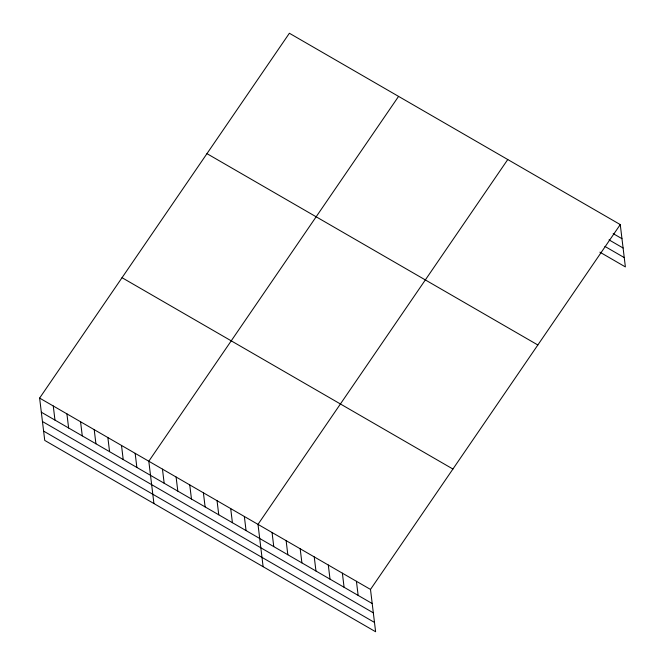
<?xml version="1.0" encoding="UTF-8"?>
<svg xmlns="http://www.w3.org/2000/svg" width="665" height="665" viewBox="0 0 665 665"><rect width="100%" height="100%" fill="white"/><g stroke="black" fill="none" stroke-linecap="round" stroke-linejoin="round"><path stroke-width="1" d="M620.262 224.587L370.496 589.431L375.617 631.75L44.738 440.413L39.617 398.086L289.383 33.25L620.262 224.587L625.383 266.914L599.896 252.168M398.576 96.392L148.81 461.227L153.931 503.555M507.761 159.534L257.995 524.369L263.116 566.696M613.18 233.615L621.966 238.693M609.032 239.874L623.097 248.003M604.917 246.416L624.26 257.596M206.956 153.648L537.844 344.985M122.036 277.696L452.923 469.033M39.617 398.086L370.496 589.431M41.321 412.2L372.201 603.537M42.452 421.51L373.331 612.847M43.607 431.103L374.495 622.44M356.432 581.293L358.144 595.399M342.375 573.163L344.079 587.27M328.31 565.034L330.015 579.14M314.246 556.896L315.958 571.011M300.181 548.766L301.893 562.873M286.125 540.637L287.829 554.743M272.06 532.507L273.764 546.613M244.346 516.481L246.058 530.587M230.697 508.584L232.409 522.698M217.048 500.695L218.76 514.801M203.399 492.798L205.111 506.913M189.749 484.91L191.462 499.016M176.1 477.013L177.813 491.127M162.46 469.124L164.164 483.231M135.161 453.339L136.865 467.445M121.512 445.442L123.216 459.557M107.863 437.553L109.567 451.66M94.214 429.656L95.918 443.771M80.565 421.768L82.269 435.874M66.916 413.871L68.62 427.986M53.267 405.983L54.971 420.089"/></g></svg>
